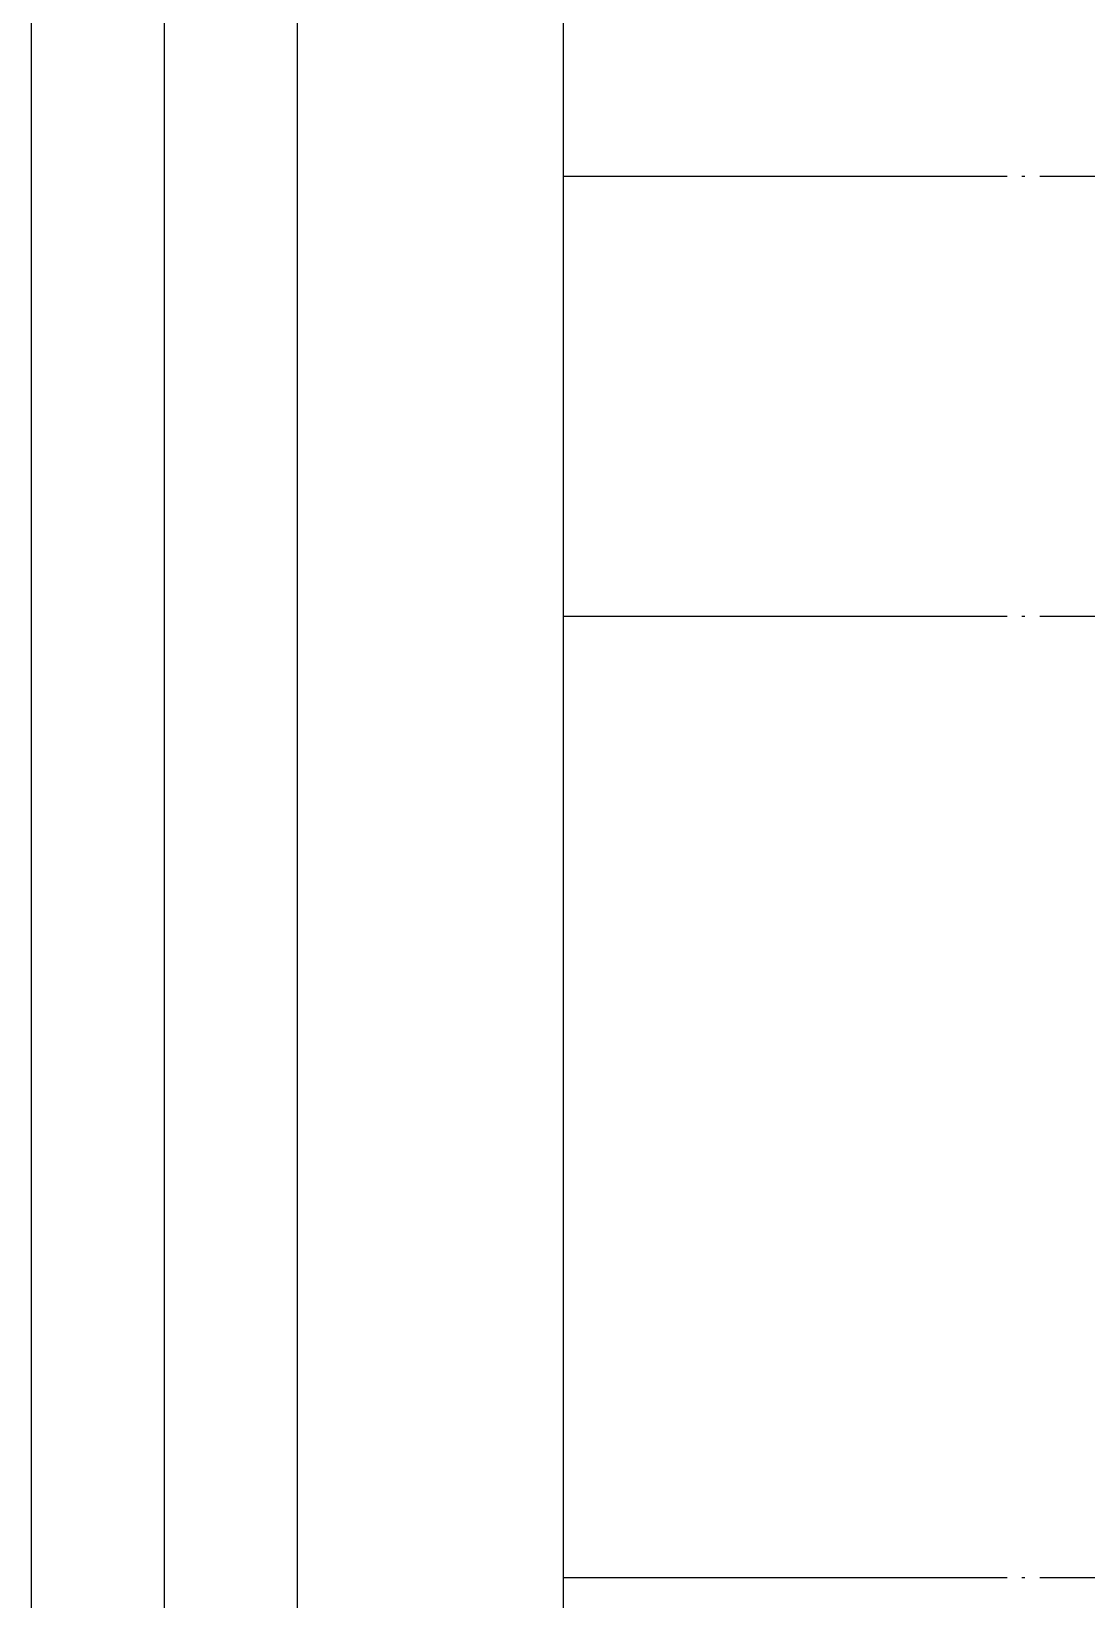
# Model space of a CAD drawing. Header units: millimetres. Extents: x -734060 to 504600, y -7739 to 118800.
# Drawn here: x 25100 to 39375, y 42600 to 63808 of the extents above; entities that cross this region are included whole.
import ezdxf

# ---------------------------------------------------------------- set-up
doc = ezdxf.new("R2010")
doc.units = ezdxf.units.MM
doc.header["$LTSCALE"] = 200
doc.linetypes.add('CEN-GAUN', pattern=[32.2, 30, -1, 0.2, -1])
doc.layers.get('DEFPOINTS').update_dxf_attribs({"color": 137})
doc.layers.add('CEN', color=1, linetype='CEN-GAUN')

msp = doc.modelspace()

# ---------------------------------------------------------------- linework, layer by layer
at = {"layer": 'CEN'}
for p, q in [((32300, 61850), (103500, 61850)), ((32300, 55900), (117500, 55900)), ((32300, 42900), (117500, 42900))]:
    msp.add_line(p, q, dxfattribs=at)
at = {"layer": 'DEFPOINTS'}
for points in [[(124700, 25700), (25100, 25700), (25100, 102300), (124700, 102300)], [(122900, 27500), (26900, 27500), (26900, 100500), (122900, 100500)], [(121100, 29300), (28700, 29300), (28700, 98700), (121100, 98700)], [(117500, 32900), (32300, 32900), (32300, 95100), (117500, 95100)]]:
    msp.add_lwpolyline(points, close=True, dxfattribs=at)

doc.saveas('drawing.dxf')
